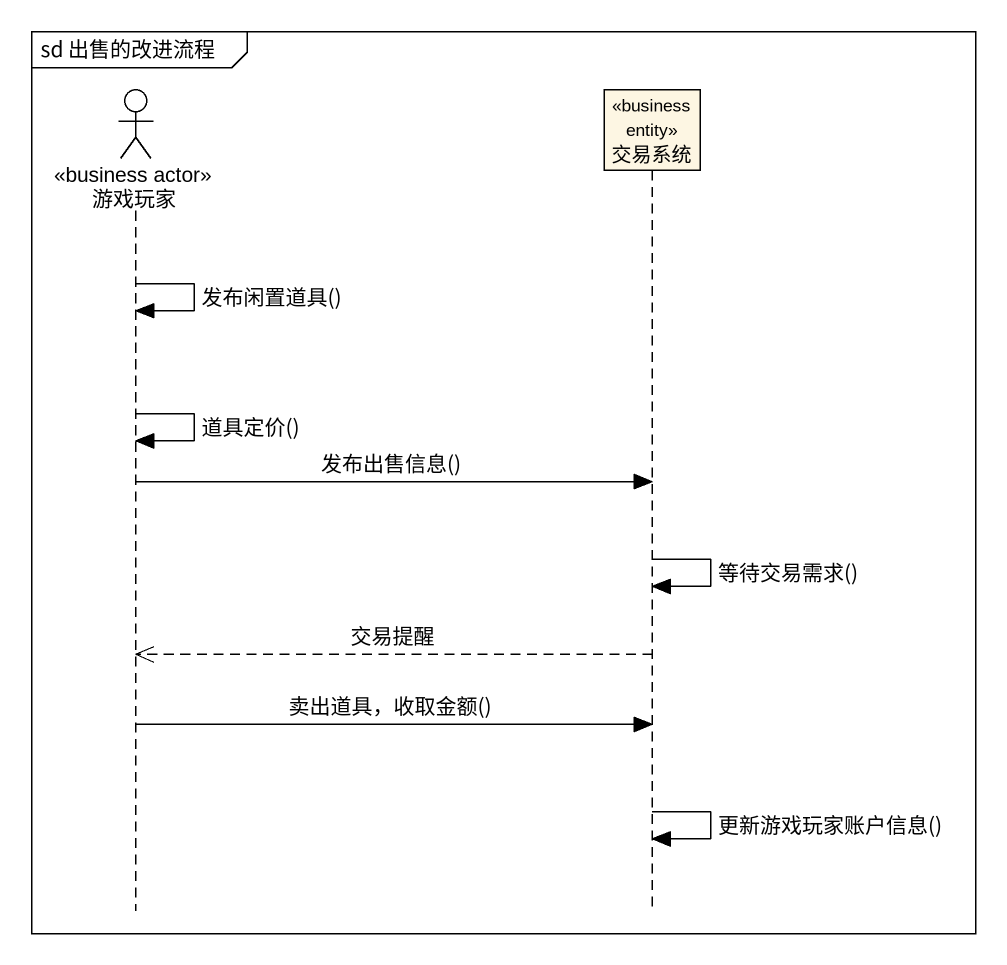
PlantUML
@startuml
mainframe sd 出售的改进流程
hide footbox
actor 游戏玩家 <<business actor>>
participant 交易系统 <<business entity>>

游戏玩家 -> 游戏玩家 : 发布闲置道具()
游戏玩家 -> 游戏玩家 : 道具定价()
游戏玩家 -> 交易系统 : 发布出售信息()
交易系统 -> 交易系统 : 等待交易需求()
交易系统 -->> 游戏玩家 : 交易提醒
游戏玩家 -> 交易系统 : 卖出道具，收取金额()
交易系统 -> 交易系统 : 更新游戏玩家账户信息()
@enduml
